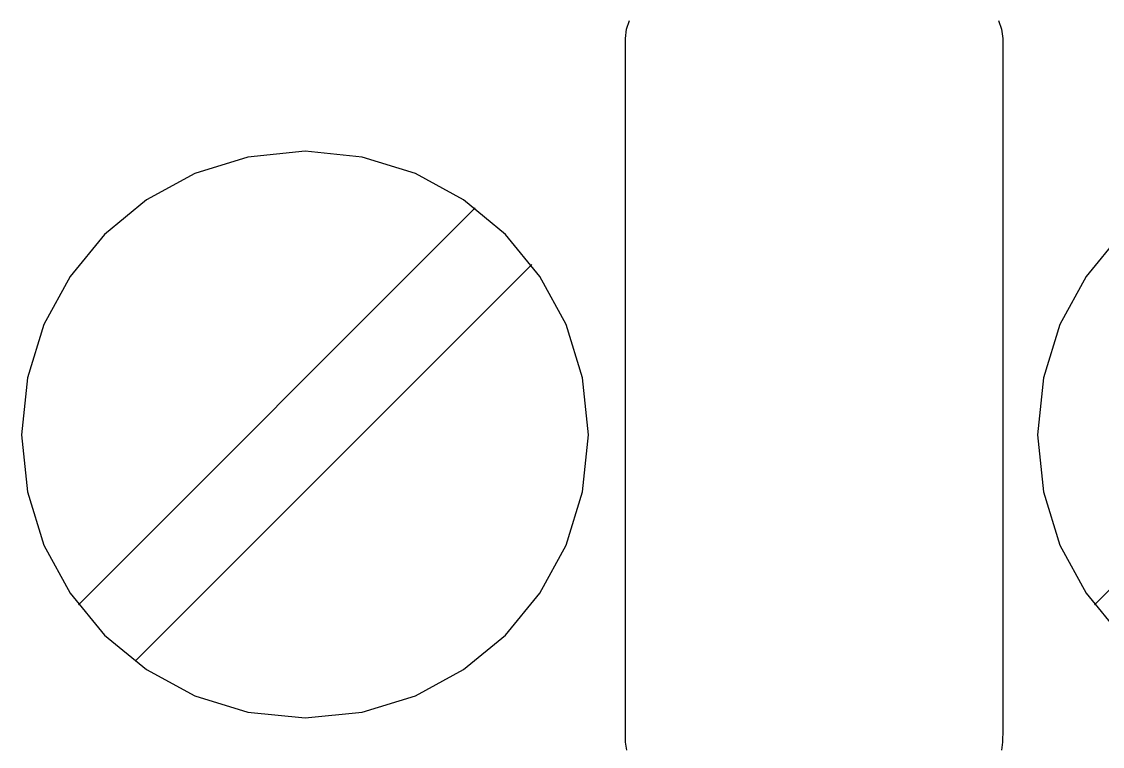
# Model space of a CAD drawing. Extents: x 1 to 47.7, y 0.2 to 35.
# Drawn here: x 39.503 to 40.141, y 11.489 to 11.917 of the extents above; entities that cross this region are included whole.
import ezdxf

# ---------------------------------------------------------------- set-up
doc = ezdxf.new("R2010")
doc.units = 0
doc.header["$MEASUREMENT"] = 0
for name, color, linetype in [('5_1___24__TARGET_LEDS___12', 7, 'CONTINUOUS'), ('6_2___8__INDEPENDENT_INPUT', 7, 'CONTINUOUS'), ('6_3___8__OPTOISO_INDEPENDE', 7, 'CONTINUOUS'), ('6_4___24__OPTOISO_INDEPEND', 7, 'CONTINUOUS'), ('6_5___8__INDEPENDENT_INPUT', 7, 'CONTINUOUS'), ('6_6___8__INDEPENDENT_INPUT', 7, 'CONTINUOUS'), ('6_7___8__OPTOISO_INDEPENDE', 7, 'CONTINUOUS'), ('6_8___8__OPTOISO_INDEPENDE', 7, 'CONTINUOUS')]:
    doc.layers.add(name, color=color, linetype=linetype)

msp = doc.modelspace()

# ---------------------------------------------------------------- linework, layer by layer
at = {"layer": '5_1___24__TARGET_LEDS___12'}
for points in [[(39.86008, 11.48685), (39.85936, 11.49149), (39.85929, 11.49898), (39.85929, 11.53122), (39.85929, 11.58531), (39.85929, 11.65298), (39.85929, 11.72596), (39.85929, 11.796), (39.85929, 11.85481), (39.85929, 11.89414), (39.8593, 11.90689), (39.86001, 11.91245), (39.86173, 11.91763)], [(40.0797, 11.91763), (40.08142, 11.91245), (40.08213, 11.90689), (40.08214, 11.89414), (40.08214, 11.85481), (40.08214, 11.796), (40.08214, 11.72596), (40.08214, 11.65298), (40.08214, 11.58531), (40.08214, 11.53122), (40.08214, 11.49898), (40.08206, 11.49148), (40.08134, 11.48682)], [(39.53635, 11.57271), (39.77061, 11.80697)], [(40.13635, 11.57271), (40.37062, 11.80697)], [(40.15179, 11.79129), (40.13135, 11.7665), (40.11592, 11.73806), (40.10617, 11.70665), (40.10277, 11.67294), (40.10617, 11.63926), (40.11592, 11.60789), (40.13135, 11.57951), (40.15179, 11.55479)], [(39.56977, 11.53929), (39.80404, 11.77355)]]:
    msp.add_lwpolyline(points, dxfattribs=at)
msp.add_lwpolyline([(39.50277, 11.67294), (39.50617, 11.63926), (39.51592, 11.60789), (39.53135, 11.57951), (39.55179, 11.55479), (39.57657, 11.53439), (39.60501, 11.51899), (39.63644, 11.50926), (39.67019, 11.50587), (39.70389, 11.50926), (39.73528, 11.51899), (39.76369, 11.53439), (39.78845, 11.55479), (39.80888, 11.57951), (39.82431, 11.60789), (39.83406, 11.63926), (39.83746, 11.67294), (39.83406, 11.70665), (39.82431, 11.73806), (39.80888, 11.7665), (39.78845, 11.79129), (39.76369, 11.81176), (39.73528, 11.82721), (39.70389, 11.83699), (39.67019, 11.84039), (39.63644, 11.83699), (39.60501, 11.82721), (39.57657, 11.81176), (39.55179, 11.79129), (39.53135, 11.7665), (39.51592, 11.73806), (39.50617, 11.70665)], close=True, dxfattribs=at)
at = {"layer": '6_2___8__INDEPENDENT_INPUT'}
for points in [[(39.86008, 11.48685), (39.85936, 11.49149), (39.85929, 11.49898), (39.85929, 11.53122), (39.85929, 11.58531), (39.85929, 11.65298), (39.85929, 11.72596), (39.85929, 11.796), (39.85929, 11.85481), (39.85929, 11.89414), (39.8593, 11.90689), (39.86001, 11.91245), (39.86173, 11.91763)], [(40.0797, 11.91763), (40.08142, 11.91245), (40.08213, 11.90689), (40.08214, 11.89414), (40.08214, 11.85481), (40.08214, 11.796), (40.08214, 11.72596), (40.08214, 11.65298), (40.08214, 11.58531), (40.08214, 11.53122), (40.08214, 11.49898), (40.08206, 11.49148), (40.08134, 11.48682)], [(39.53635, 11.57271), (39.77061, 11.80697)], [(40.13635, 11.57271), (40.37062, 11.80697)], [(40.15179, 11.79129), (40.13135, 11.7665), (40.11592, 11.73806), (40.10617, 11.70665), (40.10277, 11.67294), (40.10617, 11.63926), (40.11592, 11.60789), (40.13135, 11.57951), (40.15179, 11.55479)], [(39.56977, 11.53929), (39.80404, 11.77355)]]:
    msp.add_lwpolyline(points, dxfattribs=at)
msp.add_lwpolyline([(39.50277, 11.67294), (39.50617, 11.63926), (39.51592, 11.60789), (39.53135, 11.57951), (39.55179, 11.55479), (39.57657, 11.53439), (39.60501, 11.51899), (39.63644, 11.50926), (39.67019, 11.50587), (39.70389, 11.50926), (39.73528, 11.51899), (39.76369, 11.53439), (39.78845, 11.55479), (39.80888, 11.57951), (39.82431, 11.60789), (39.83406, 11.63926), (39.83746, 11.67294), (39.83406, 11.70665), (39.82431, 11.73806), (39.80888, 11.7665), (39.78845, 11.79129), (39.76369, 11.81176), (39.73528, 11.82721), (39.70389, 11.83699), (39.67019, 11.84039), (39.63644, 11.83699), (39.60501, 11.82721), (39.57657, 11.81176), (39.55179, 11.79129), (39.53135, 11.7665), (39.51592, 11.73806), (39.50617, 11.70665)], close=True, dxfattribs=at)
at = {"layer": '6_3___8__OPTOISO_INDEPENDE'}
for points in [[(39.86008, 11.48685), (39.85936, 11.49149), (39.85929, 11.49898), (39.85929, 11.53122), (39.85929, 11.58531), (39.85929, 11.65298), (39.85929, 11.72596), (39.85929, 11.796), (39.85929, 11.85481), (39.85929, 11.89414), (39.8593, 11.90689), (39.86001, 11.91245), (39.86173, 11.91763)], [(40.0797, 11.91763), (40.08142, 11.91245), (40.08213, 11.90689), (40.08214, 11.89414), (40.08214, 11.85481), (40.08214, 11.796), (40.08214, 11.72596), (40.08214, 11.65298), (40.08214, 11.58531), (40.08214, 11.53122), (40.08214, 11.49898), (40.08206, 11.49148), (40.08134, 11.48682)], [(39.53635, 11.57271), (39.77061, 11.80697)], [(40.13635, 11.57271), (40.37062, 11.80697)], [(40.15179, 11.79129), (40.13135, 11.7665), (40.11592, 11.73806), (40.10617, 11.70665), (40.10277, 11.67294), (40.10617, 11.63926), (40.11592, 11.60789), (40.13135, 11.57951), (40.15179, 11.55479)], [(39.56977, 11.53929), (39.80404, 11.77355)]]:
    msp.add_lwpolyline(points, dxfattribs=at)
msp.add_lwpolyline([(39.50277, 11.67294), (39.50617, 11.63926), (39.51592, 11.60789), (39.53135, 11.57951), (39.55179, 11.55479), (39.57657, 11.53439), (39.60501, 11.51899), (39.63644, 11.50926), (39.67019, 11.50587), (39.70389, 11.50926), (39.73528, 11.51899), (39.76369, 11.53439), (39.78845, 11.55479), (39.80888, 11.57951), (39.82431, 11.60789), (39.83406, 11.63926), (39.83746, 11.67294), (39.83406, 11.70665), (39.82431, 11.73806), (39.80888, 11.7665), (39.78845, 11.79129), (39.76369, 11.81176), (39.73528, 11.82721), (39.70389, 11.83699), (39.67019, 11.84039), (39.63644, 11.83699), (39.60501, 11.82721), (39.57657, 11.81176), (39.55179, 11.79129), (39.53135, 11.7665), (39.51592, 11.73806), (39.50617, 11.70665)], close=True, dxfattribs=at)
at = {"layer": '6_4___24__OPTOISO_INDEPEND'}
for points in [[(39.86008, 11.48685), (39.85936, 11.49149), (39.85929, 11.49898), (39.85929, 11.53122), (39.85929, 11.58531), (39.85929, 11.65298), (39.85929, 11.72596), (39.85929, 11.796), (39.85929, 11.85481), (39.85929, 11.89414), (39.8593, 11.90689), (39.86001, 11.91245), (39.86173, 11.91763)], [(40.0797, 11.91763), (40.08142, 11.91245), (40.08213, 11.90689), (40.08214, 11.89414), (40.08214, 11.85481), (40.08214, 11.796), (40.08214, 11.72596), (40.08214, 11.65298), (40.08214, 11.58531), (40.08214, 11.53122), (40.08214, 11.49898), (40.08206, 11.49148), (40.08134, 11.48682)], [(39.53635, 11.57271), (39.77061, 11.80697)], [(40.13635, 11.57271), (40.37062, 11.80697)], [(40.15179, 11.79129), (40.13135, 11.7665), (40.11592, 11.73806), (40.10617, 11.70665), (40.10277, 11.67294), (40.10617, 11.63926), (40.11592, 11.60789), (40.13135, 11.57951), (40.15179, 11.55479)], [(39.56977, 11.53929), (39.80404, 11.77355)]]:
    msp.add_lwpolyline(points, dxfattribs=at)
msp.add_lwpolyline([(39.50277, 11.67294), (39.50617, 11.63926), (39.51592, 11.60789), (39.53135, 11.57951), (39.55179, 11.55479), (39.57657, 11.53439), (39.60501, 11.51899), (39.63644, 11.50926), (39.67019, 11.50587), (39.70389, 11.50926), (39.73528, 11.51899), (39.76369, 11.53439), (39.78845, 11.55479), (39.80888, 11.57951), (39.82431, 11.60789), (39.83406, 11.63926), (39.83746, 11.67294), (39.83406, 11.70665), (39.82431, 11.73806), (39.80888, 11.7665), (39.78845, 11.79129), (39.76369, 11.81176), (39.73528, 11.82721), (39.70389, 11.83699), (39.67019, 11.84039), (39.63644, 11.83699), (39.60501, 11.82721), (39.57657, 11.81176), (39.55179, 11.79129), (39.53135, 11.7665), (39.51592, 11.73806), (39.50617, 11.70665)], close=True, dxfattribs=at)
at = {"layer": '6_5___8__INDEPENDENT_INPUT'}
for points in [[(39.86008, 11.48685), (39.85936, 11.49149), (39.85929, 11.49898), (39.85929, 11.53122), (39.85929, 11.58531), (39.85929, 11.65298), (39.85929, 11.72596), (39.85929, 11.796), (39.85929, 11.85481), (39.85929, 11.89414), (39.8593, 11.90689), (39.86001, 11.91245), (39.86173, 11.91763)], [(40.0797, 11.91763), (40.08142, 11.91245), (40.08213, 11.90689), (40.08214, 11.89414), (40.08214, 11.85481), (40.08214, 11.796), (40.08214, 11.72596), (40.08214, 11.65298), (40.08214, 11.58531), (40.08214, 11.53122), (40.08214, 11.49898), (40.08206, 11.49148), (40.08134, 11.48682)], [(39.53635, 11.57271), (39.77061, 11.80697)], [(40.13635, 11.57271), (40.37062, 11.80697)], [(40.15179, 11.79129), (40.13135, 11.7665), (40.11592, 11.73806), (40.10617, 11.70665), (40.10277, 11.67294), (40.10617, 11.63926), (40.11592, 11.60789), (40.13135, 11.57951), (40.15179, 11.55479)], [(39.56977, 11.53929), (39.80404, 11.77355)]]:
    msp.add_lwpolyline(points, dxfattribs=at)
msp.add_lwpolyline([(39.50277, 11.67294), (39.50617, 11.63926), (39.51592, 11.60789), (39.53135, 11.57951), (39.55179, 11.55479), (39.57657, 11.53439), (39.60501, 11.51899), (39.63644, 11.50926), (39.67019, 11.50587), (39.70389, 11.50926), (39.73528, 11.51899), (39.76369, 11.53439), (39.78845, 11.55479), (39.80888, 11.57951), (39.82431, 11.60789), (39.83406, 11.63926), (39.83746, 11.67294), (39.83406, 11.70665), (39.82431, 11.73806), (39.80888, 11.7665), (39.78845, 11.79129), (39.76369, 11.81176), (39.73528, 11.82721), (39.70389, 11.83699), (39.67019, 11.84039), (39.63644, 11.83699), (39.60501, 11.82721), (39.57657, 11.81176), (39.55179, 11.79129), (39.53135, 11.7665), (39.51592, 11.73806), (39.50617, 11.70665)], close=True, dxfattribs=at)
at = {"layer": '6_6___8__INDEPENDENT_INPUT'}
for points in [[(39.86008, 11.48685), (39.85936, 11.49149), (39.85929, 11.49898), (39.85929, 11.53122), (39.85929, 11.58531), (39.85929, 11.65298), (39.85929, 11.72596), (39.85929, 11.796), (39.85929, 11.85481), (39.85929, 11.89414), (39.8593, 11.90689), (39.86001, 11.91245), (39.86173, 11.91763)], [(40.0797, 11.91763), (40.08142, 11.91245), (40.08213, 11.90689), (40.08214, 11.89414), (40.08214, 11.85481), (40.08214, 11.796), (40.08214, 11.72596), (40.08214, 11.65298), (40.08214, 11.58531), (40.08214, 11.53122), (40.08214, 11.49898), (40.08206, 11.49148), (40.08134, 11.48682)], [(39.53635, 11.57271), (39.77061, 11.80697)], [(40.13635, 11.57271), (40.37062, 11.80697)], [(40.15179, 11.79129), (40.13135, 11.7665), (40.11592, 11.73806), (40.10617, 11.70665), (40.10277, 11.67294), (40.10617, 11.63926), (40.11592, 11.60789), (40.13135, 11.57951), (40.15179, 11.55479)], [(39.56977, 11.53929), (39.80404, 11.77355)]]:
    msp.add_lwpolyline(points, dxfattribs=at)
msp.add_lwpolyline([(39.50277, 11.67294), (39.50617, 11.63926), (39.51592, 11.60789), (39.53135, 11.57951), (39.55179, 11.55479), (39.57657, 11.53439), (39.60501, 11.51899), (39.63644, 11.50926), (39.67019, 11.50587), (39.70389, 11.50926), (39.73528, 11.51899), (39.76369, 11.53439), (39.78845, 11.55479), (39.80888, 11.57951), (39.82431, 11.60789), (39.83406, 11.63926), (39.83746, 11.67294), (39.83406, 11.70665), (39.82431, 11.73806), (39.80888, 11.7665), (39.78845, 11.79129), (39.76369, 11.81176), (39.73528, 11.82721), (39.70389, 11.83699), (39.67019, 11.84039), (39.63644, 11.83699), (39.60501, 11.82721), (39.57657, 11.81176), (39.55179, 11.79129), (39.53135, 11.7665), (39.51592, 11.73806), (39.50617, 11.70665)], close=True, dxfattribs=at)
at = {"layer": '6_7___8__OPTOISO_INDEPENDE'}
for points in [[(39.86008, 11.48685), (39.85936, 11.49149), (39.85929, 11.49898), (39.85929, 11.53122), (39.85929, 11.58531), (39.85929, 11.65298), (39.85929, 11.72596), (39.85929, 11.796), (39.85929, 11.85481), (39.85929, 11.89414), (39.8593, 11.90689), (39.86001, 11.91245), (39.86173, 11.91763)], [(40.0797, 11.91763), (40.08142, 11.91245), (40.08213, 11.90689), (40.08214, 11.89414), (40.08214, 11.85481), (40.08214, 11.796), (40.08214, 11.72596), (40.08214, 11.65298), (40.08214, 11.58531), (40.08214, 11.53122), (40.08214, 11.49898), (40.08206, 11.49148), (40.08134, 11.48682)], [(39.53635, 11.57271), (39.77061, 11.80697)], [(40.13635, 11.57271), (40.37062, 11.80697)], [(40.15179, 11.79129), (40.13135, 11.7665), (40.11592, 11.73806), (40.10617, 11.70665), (40.10277, 11.67294), (40.10617, 11.63926), (40.11592, 11.60789), (40.13135, 11.57951), (40.15179, 11.55479)], [(39.56977, 11.53929), (39.80404, 11.77355)]]:
    msp.add_lwpolyline(points, dxfattribs=at)
msp.add_lwpolyline([(39.50277, 11.67294), (39.50617, 11.63926), (39.51592, 11.60789), (39.53135, 11.57951), (39.55179, 11.55479), (39.57657, 11.53439), (39.60501, 11.51899), (39.63644, 11.50926), (39.67019, 11.50587), (39.70389, 11.50926), (39.73528, 11.51899), (39.76369, 11.53439), (39.78845, 11.55479), (39.80888, 11.57951), (39.82431, 11.60789), (39.83406, 11.63926), (39.83746, 11.67294), (39.83406, 11.70665), (39.82431, 11.73806), (39.80888, 11.7665), (39.78845, 11.79129), (39.76369, 11.81176), (39.73528, 11.82721), (39.70389, 11.83699), (39.67019, 11.84039), (39.63644, 11.83699), (39.60501, 11.82721), (39.57657, 11.81176), (39.55179, 11.79129), (39.53135, 11.7665), (39.51592, 11.73806), (39.50617, 11.70665)], close=True, dxfattribs=at)
at = {"layer": '6_8___8__OPTOISO_INDEPENDE'}
for points in [[(39.86008, 11.48685), (39.85936, 11.49149), (39.85929, 11.49898), (39.85929, 11.53122), (39.85929, 11.58531), (39.85929, 11.65298), (39.85929, 11.72596), (39.85929, 11.796), (39.85929, 11.85481), (39.85929, 11.89414), (39.8593, 11.90689), (39.86001, 11.91245), (39.86173, 11.91763)], [(40.0797, 11.91763), (40.08142, 11.91245), (40.08213, 11.90689), (40.08214, 11.89414), (40.08214, 11.85481), (40.08214, 11.796), (40.08214, 11.72596), (40.08214, 11.65298), (40.08214, 11.58531), (40.08214, 11.53122), (40.08214, 11.49898), (40.08206, 11.49148), (40.08134, 11.48682)], [(39.53635, 11.57271), (39.77061, 11.80697)], [(40.13635, 11.57271), (40.37062, 11.80697)], [(40.15179, 11.79129), (40.13135, 11.7665), (40.11592, 11.73806), (40.10617, 11.70665), (40.10277, 11.67294), (40.10617, 11.63926), (40.11592, 11.60789), (40.13135, 11.57951), (40.15179, 11.55479)], [(39.56977, 11.53929), (39.80404, 11.77355)]]:
    msp.add_lwpolyline(points, dxfattribs=at)
msp.add_lwpolyline([(39.50277, 11.67294), (39.50617, 11.63926), (39.51592, 11.60789), (39.53135, 11.57951), (39.55179, 11.55479), (39.57657, 11.53439), (39.60501, 11.51899), (39.63644, 11.50926), (39.67019, 11.50587), (39.70389, 11.50926), (39.73528, 11.51899), (39.76369, 11.53439), (39.78845, 11.55479), (39.80888, 11.57951), (39.82431, 11.60789), (39.83406, 11.63926), (39.83746, 11.67294), (39.83406, 11.70665), (39.82431, 11.73806), (39.80888, 11.7665), (39.78845, 11.79129), (39.76369, 11.81176), (39.73528, 11.82721), (39.70389, 11.83699), (39.67019, 11.84039), (39.63644, 11.83699), (39.60501, 11.82721), (39.57657, 11.81176), (39.55179, 11.79129), (39.53135, 11.7665), (39.51592, 11.73806), (39.50617, 11.70665)], close=True, dxfattribs=at)

doc.saveas('drawing.dxf')
